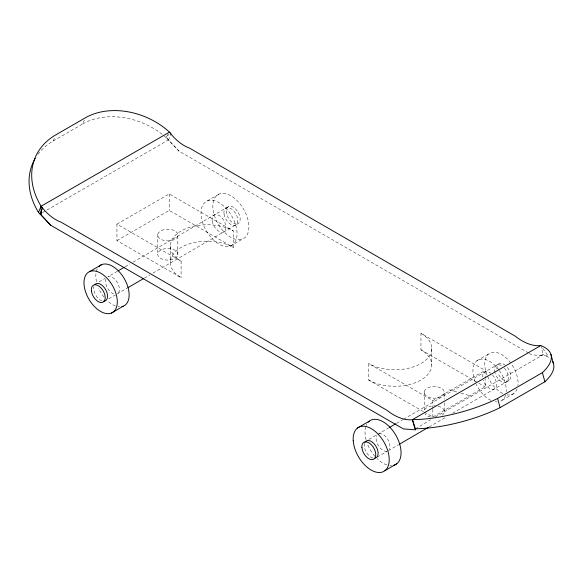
<?xml version="1.0" encoding="UTF-8"?>
<svg xmlns="http://www.w3.org/2000/svg" width="583" height="583" viewBox="0 0 583 583"><rect width="100%" height="100%" fill="white"/><g stroke="black" fill="none" stroke-linecap="round" stroke-linejoin="round"><path stroke-width="0.44" stroke-dasharray="2.92 2.19" d="M37.953 154.313A78.217 58.628 23.2 0 1 53.162 141.013L54.809 137.18M53.162 141.013L82.691 123.96L84.338 120.127M528.584 352.999L179.076 151.208L166.833 138.266L168.472 134.433M168.421 140.292L170.906 134.119M168.021 134.345L166.104 137.289L179.076 151.208M415.424 428.869L430.582 419.738M207.366 200.909L219.208 194.022M99.11 281.91L105.027 278.463M117.394 271.27L107.993 276.743A9.773 5.662 59.8 0 1 117.766 283.272A9.773 5.662 59.8 0 1 116.957 294.051L127.145 288.126M125.228 266.715L129.929 263.982M133.062 262.161L228.747 206.499M108.817 298.788L115.478 294.918M144.38 278.106L149.86 274.914M152.994 273.092L237.718 223.806A9.773 5.662 59.8 0 0 235.576 208.984A9.773 5.662 59.8 0 0 226.408 212.664A9.773 5.662 59.8 0 0 237.718 223.806M230.686 245.924A25.412 14.728 59.8 0 0 225.111 207.373A25.412 14.728 59.8 0 0 201.281 216.949A25.412 14.728 59.8 0 0 230.686 245.924L242.521 239.037A25.412 14.728 59.8 0 0 236.953 200.486A25.412 14.728 59.8 0 0 213.123 210.062A25.412 14.728 59.8 0 0 242.521 239.037M476.865 360.797L488.707 353.91M368.857 439.444L376.997 434.707M377.74 434.277L388.708 427.893M396.542 423.338L402.809 419.694M403.596 419.235L498.494 364.025M377.223 457.108L386.842 451.519M388.322 450.652L398.51 444.727M429.059 426.953L446.301 416.932M452.568 413.281L509.083 380.408A9.773 5.662 59.8 0 0 506.751 366.7M502.298 400.164L514.133 393.277M42.486 212.62L168.421 139.913M116.928 224.127L169.216 193.942L233.389 230.992L233.389 247.462A36.977 21.345 0 0 0 181.102 247.462A36.977 21.345 0 0 0 181.102 277.646L116.928 240.597L116.928 224.127L181.102 261.177L181.102 277.646M116.928 240.597L169.216 210.405L233.389 247.462M423.447 411.627L368.667 379.999L368.667 363.53L432.841 400.579L485.129 370.394L485.129 378.192M424.227 412.079L432.841 417.049L485.129 386.864L485.129 379.059M435.282 417.027L543.276 354.675A82.349 27.751 -15.3 0 1 550.33 358.807M539.945 355.426L543.276 354.675L541.228 347.22M448.932 389.743L456.715 391.965M461.036 393.204L471.414 396.17M529.371 353.451L531.732 354.814L548.151 356.038L541.272 346.258M368.667 379.999A36.977 21.345 0 0 0 420.955 379.999A36.977 21.345 0 0 0 420.955 349.807L420.955 333.345L485.129 370.394M420.955 349.807L478.082 382.798M478.869 383.25L485.129 386.864M444.253 393.117A10.086 5.823 0 0 1 428.141 397.016A10.086 5.823 0 0 1 430.356 387.01A10.086 5.823 0 0 1 444.253 393.117L444.253 399.231M444.253 402.722L444.253 412.327M432.841 400.579L432.841 408.384M432.841 409.251L432.841 417.049M431.784 348.437L431.784 364.907M424.249 391.645L424.249 410.855A10.086 5.823 0 0 1 435.53 405.819M177.808 235.816A10.086 5.823 0 0 1 161.695 239.708A10.086 5.823 0 0 1 163.91 229.709A10.086 5.823 0 0 1 177.808 235.816L177.808 255.026A10.086 5.823 0 0 1 161.695 258.918A10.086 5.823 0 0 1 163.91 248.919A10.086 5.823 0 0 1 177.808 255.026M170.272 246.084L170.272 262.554M169.216 193.942L169.216 210.405M157.804 234.337L157.804 253.554M113.714 293.956A9.773 5.662 59.8 0 1 105.946 278.966M492.54 374.964A9.773 5.662 59.8 0 1 494.464 388.948A9.773 5.662 59.8 0 1 483.278 380.211M482.673 377.179A9.773 5.662 59.8 0 1 490.82 373.339M386.981 451.286A9.773 5.662 59.8 0 1 378.549 445.98A9.773 5.662 59.8 0 1 376.756 435.465M379.081 433.643A9.773 5.662 59.8 0 1 387.513 438.948A9.773 5.662 59.8 0 1 389.298 449.464M101.872 300.843A9.773 5.662 59.8 0 1 93.929 286.413M496.811 401.906A23.48 13.613 59.8 0 1 495.207 401.753M490.952 400.375A23.48 13.613 59.8 0 1 476.245 384.343M475.211 381.967A23.48 13.613 59.8 0 1 478.147 359.981A23.48 13.613 59.8 0 1 498.866 369.877M499.383 370.584A23.48 13.613 59.8 0 1 506.175 391.761M505.585 395.026A23.48 13.613 59.8 0 1 499.944 401.439M517.15 388.941A23.48 13.613 59.8 0 1 507.042 394.866M502.794 393.489A23.48 13.613 59.8 0 1 487.723 376.669M487.053 375.08A23.48 13.613 59.8 0 1 490.216 352.977A23.48 13.613 59.8 0 1 511.218 363.697M512.195 365.14A23.48 13.613 59.8 0 1 517.937 385.662M438.073 406.205A10.086 5.823 0 0 1 442.271 415.118M430.422 416.976A10.086 5.823 0 0 1 424.949 413.843M181.102 261.177A36.977 21.345 0 0 1 181.102 230.992A36.977 21.345 0 0 1 233.389 230.992M391.696 465.62A25.412 14.728 59.8 0 1 389.991 465.591M386.85 464.928A25.412 14.728 59.8 0 1 377.201 458.755M374.803 456.212A25.412 14.728 59.8 0 1 366.991 442.767M366.051 439.735A25.412 14.728 59.8 0 1 365.854 426.29M366.117 425.575A25.412 14.728 59.8 0 1 366.722 424.264M82.691 123.96A64.021 47.981 23.2 0 1 163.59 135.46M164.26 136.007A64.021 47.981 23.2 0 1 166.833 138.266M372.952 458.078A9.773 5.662 59.8 0 1 365.854 451.395A9.773 5.662 59.8 0 1 364.922 442.351M119.588 306.811A23.48 13.613 59.8 0 1 117.977 306.651M115.449 305.966A23.48 13.613 59.8 0 1 107.432 300.792M104.029 297.09A23.48 13.613 59.8 0 1 98.629 288.148M96.508 281.757A23.48 13.613 59.8 0 1 97.456 268.471M504.382 368.077A9.773 5.662 59.8 0 1 506.299 382.062A9.773 5.662 59.8 0 1 495.12 373.324M494.894 372.544A9.773 5.662 59.8 0 1 502.655 366.452M509.083 380.408A9.773 5.662 59.8 0 1 498.086 373.499M496.876 368.915A9.773 5.662 59.8 0 1 505.024 365.075M420.955 333.345A36.977 21.345 0 0 1 420.955 363.53A36.977 21.345 0 0 1 368.667 363.53M212.197 220.928A9.773 5.662 59.8 0 0 223.508 232.07A9.773 5.662 59.8 0 0 221.365 217.248A9.773 5.662 59.8 0 0 212.197 220.928M224.04 214.041A9.773 5.662 59.8 0 0 235.35 225.184A9.773 5.662 59.8 0 0 233.207 210.361A9.773 5.662 59.8 0 0 224.04 214.041"/><path stroke-width="0.87" d="M41.699 213.079L40.081 214.012L38.485 212.365L41.116 206.229A78.217 58.628 23.2 0 1 55.793 134.877L85.322 117.824A64.021 47.981 23.2 0 1 169.464 132.13L170.95 134.01A38.974 22.497 60 0 0 189.417 148.053L515.299 336.202A51.544 29.762 60 0 0 540.776 345.559A82.349 27.751 -15.3 0 1 542.394 372.639L544.894 381.756L500.119 407.612A78.676 26.512 -15.3 0 1 414.936 428.775L412.429 419.658A51.544 29.762 60 0 1 386.959 410.301L61.069 222.159A38.974 22.497 60 0 1 42.603 208.109L41.116 206.229L169.464 132.13L170.95 134.01M40.081 214.012L42.603 208.109M89.862 271.481L101.697 264.595M118.174 270.818L124.441 267.174M127.925 287.674L143.593 278.557M111.411 313.086A23.48 13.613 59.8 0 0 106.259 277.457A23.48 13.613 59.8 0 0 84.236 286.311A23.48 13.613 59.8 0 0 111.411 313.086L123.246 306.199M357.43 428.053L369.272 421.166M389.488 427.441L395.755 423.79M399.289 444.275L428.279 427.412M384.948 470.649L396.79 463.762M40.125 213.983L50.779 225.278L403.392 428.913L415.737 429.839L412.429 419.658L540.776 345.559M412.429 419.658A78.676 26.512 -15.3 0 0 497.612 398.488L542.394 372.639M50.728 225.308L41.116 214.989L41.116 206.229L42.559 208.218M550.935 354.391L553.435 363.508M497.612 398.488L500.119 407.612M368.128 422.238A25.412 14.728 59.8 0 1 395.733 435.02A25.412 14.728 59.8 0 1 393.299 465.402M552.465 361.38A82.349 27.751 -15.3 0 1 544.894 381.756M38.485 212.365A78.217 58.628 23.2 0 1 35.242 158.387M364.922 442.351A9.773 5.662 59.8 0 1 375.678 445.835A9.773 5.662 59.8 0 1 375.139 458.172M94.934 284.475A9.773 5.662 59.8 0 1 105.924 290.159A9.773 5.662 59.8 0 1 103.599 301.192M98.775 266.628A23.48 13.613 59.8 0 1 124.303 278.667A23.48 13.613 59.8 0 1 121.862 306.622M91.444 291.172A9.773 5.662 59.8 0 0 102.754 302.315A9.773 5.662 59.8 0 0 100.604 287.492A9.773 5.662 59.8 0 0 91.444 291.172M353.218 440.763A25.412 14.728 59.8 0 0 381.464 472.288A25.412 14.728 59.8 0 0 378.892 435.005A25.412 14.728 59.8 0 0 353.218 440.763M361.912 447.423A9.773 5.662 59.8 0 0 372.77 459.55A9.773 5.662 59.8 0 0 371.786 445.208A9.773 5.662 59.8 0 0 361.912 447.423"/></g></svg>
